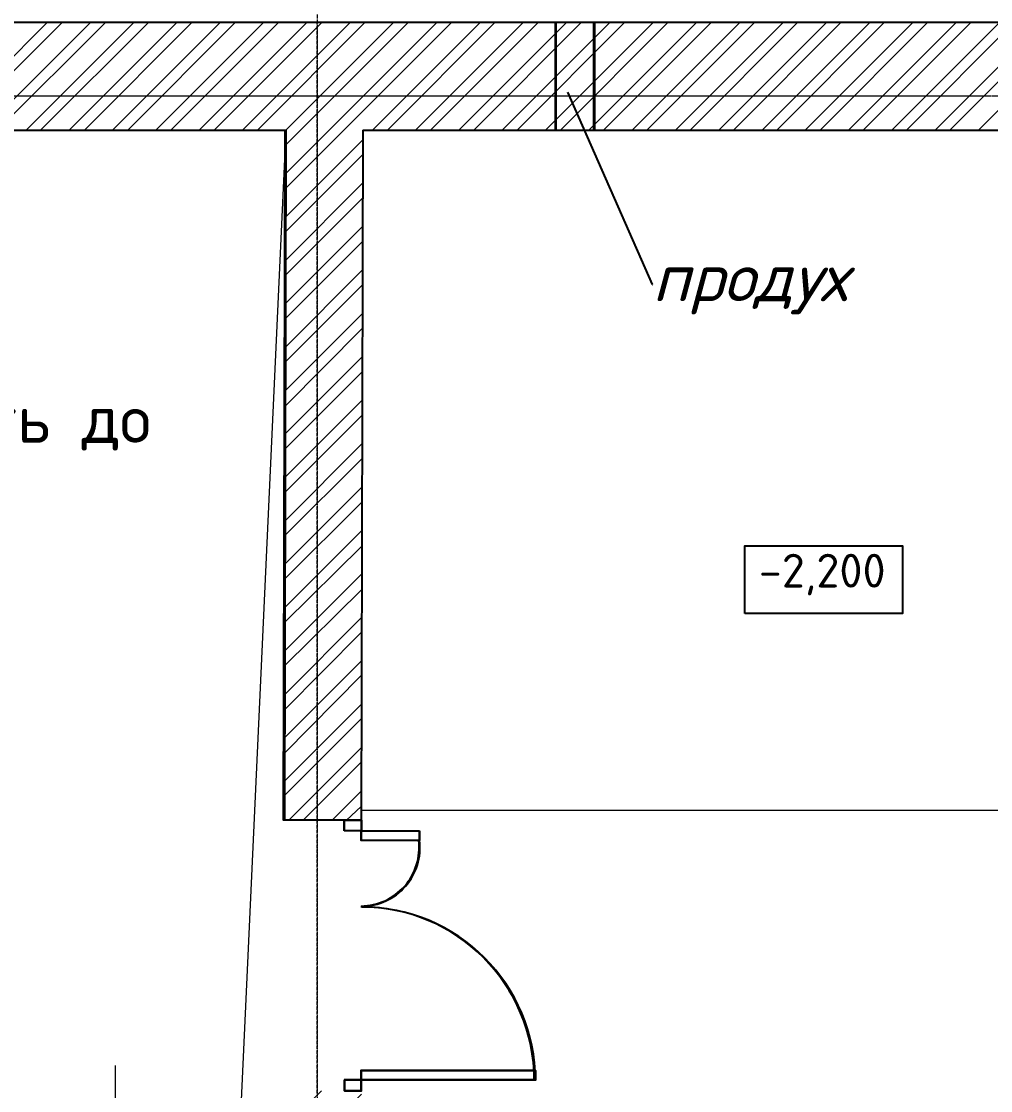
# Model space of a CAD drawing. Header units: millimetres. Extents: x -10178924 to 11692288, y -947381 to 58396.
# Drawn here: x 720224 to 725250, y -818196 to -812655 of the extents above; entities that cross this region are included whole.
import ezdxf

# ---------------------------------------------------------------- set-up
doc = ezdxf.new("R2010")
doc.units = ezdxf.units.MM
doc.linetypes.add('невидимая', pattern=[9.525, 6.35, -3.175])
doc.linetypes.add('осевая', pattern=[50.8, 31.75, -6.35, 6.35, -6.35])
for name, color, linetype in [('PDF _PDF _АР_Двери_ВНУТР', 7, 'Continuous'), ('PDF _АР_Двери_ВНУТР', 7, 'Continuous'), ('PDF _перегородки нов.', 7, 'Continuous'), ('PDF _Стены внутр.1', 7, 'Continuous'), ('PDF _Стены.1', 7, 'Continuous'), ('Стены внутр.1', 7, 'Continuous')]:
    doc.layers.add(name, color=color, linetype=linetype)
for name, color, linetype, true_color in [('PDF _Контур пол Подвал', 7, 'Continuous', 0xcd6928), ('PDF _Отметки', 7, 'Continuous', 0x7f9fff), ('PDF _Размеры осевые', 7, 'Continuous', 0x5d6970), ('PDF _штриховка', 7, 'Continuous', 0x95834a)]:
    doc.layers.add(name, color=color, linetype=linetype, true_color=true_color)
for name, color, linetype, lineweight in [('PDF _Текст', 7, 'Continuous', 5), ('PDF _Уклоны в точках', 7, 'Continuous', 9), ('Контур пол Подвал', 7, 'Continuous', 9), ('Маркировка ПД', 150, 'Continuous', 35), ('перегородки нов.', 112, 'Continuous', 30), ('Размеры осевые', 153, 'Continuous', 9), ('Стены.1', 7, 'Continuous', 25), ('Текст 0.09', 250, 'Continuous', 5), ('ШТРИХОВКА', 252, 'Continuous', 15)]:
    doc.layers.add(name, color=color, linetype=linetype, lineweight=lineweight)
doc.styles.add('PDF ISOCPEUR', font='isocpeur.ttf')
doc.styles.add('НТПИ_ТИ', font='isocpeui.ttf', dxfattribs={"height": 250})

# ---------------------------------------------------------------- blocks, each defined once
blk = doc.blocks.new('A$C5282721b')
at = {"layer": 'ШТРИХОВКА', "ltscale": 100, "true_color": 0x000000, "transparency": 33554687}
h = blk.add_hatch(dxfattribs=at)
h.set_pattern_fill('ANSI31', color=18, scale=50)
h.set_pattern_definition([(45, (-79853.19, 25128.16), (-112.2532, 112.2532), [])])
h.paths.add_polyline_path([(5440.998, -31868.119), (-7386.275, -31868.119), (-7386.275, -48296.478), (61378.75, -48296.478), (61378.75, -31842.839), (41035.118, -31842.839), (41035.118, -31656.036), (40796.248, -31656.036), (40796.248, -31842.839), (40629.962, -31842.839), (40629.962, -31942.839), (40605.14, -34348.621), (40629.93, -32405.355), (39128.581, -32429.908), (40629.962, -32402.839), (40629.675, -32155.326), (39132.149, -32179.816), (39135.64, -31968.17), (38886.085, -31968.17), (38879.867, -32433.975), (40623.548, -32405.459), (40553.111, -38427.181), (40243.01, -38425.516), (40241.748, -38827.97), (43340.219, -38835.027), (43340.219, -38442.147), (40953.116, -38429.329), (41029.994, -32402.839), (54378.974, -32402.839), (54378.974, -35923.465), (54778.974, -35923.465), (54778.974, -32402.839), (60818.75, -32402.839), (60818.75, -41309.464), (60472.291, -41309.464), (60472.291, -41709.464), (60818.75, -41709.464), (60818.75, -47736.478), (44025.201, -47736.478), (44013.125, -46167.929), (43613.137, -46171.008), (43625.189, -47736.478), (27189.462, -47736.478), (27189.462, -44565.139), (26789.462, -44565.139), (26789.462, -47736.478), (10401.743, -47736.478), (10394.408, -46134.647), (9994.404, -46134.678), (10001.739, -47736.478), (-6826.275, -47736.478), (-6826.275, -41729.869), (-6530.734, -41731.097), (-6529.072, -41331.1), (-6826.275, -41329.865), (-6826.275, -32428.119), (-762.705, -32428.119), (-770.891, -36004.088), (-370.903, -36005.35), (-362.703, -32428.119), (5640.998, -32428.119), (5640.998, -31868.119)])
h.paths.add_polyline_path([(3584.804, -41373.023), (3584.804, -41773.13), (9973.974, -41799.679), (9987.536, -44634.678), (10387.54, -44634.678), (10372.735, -41401.332)], flags=17)
h.paths.add_polyline_path([(2513.142, -41768.578), (2514.803, -41368.779), (-383.184, -41356.638), (-371.114, -37407.013), (-774.123, -37406.088), (-783.181, -41354.976), (-5508.242, -41335.314), (-5509.901, -41734.604)], flags=17)
at = {"layer": 'PDF _АР_Двери_ВНУТР', "transparency": 33554687}
for points in [[(-459.792, -36059.122), (-459.792, -36004.088), (-370.891, -36004.088), (-370.891, -36059.122)], [(-70.323, -36059.122), (-70.323, -36109.922), (-370.891, -36109.922), (-370.891, -36059.122)], [(-371.114, -37351.979), (-371.114, -37301.179), (530.592, -37301.179), (530.592, -37351.979)], [(-460.014, -37351.979), (-460.014, -37407.013), (-371.114, -37407.013), (-371.114, -37351.979)]]:
    blk.add_lwpolyline(points, close=True, dxfattribs=at)
for centre, radius, start, end in [((-370.802, -36147.463), 302.816, 270.341574, 7.121435), ((-368.998, -37354.097), 899.59, 0.000055, 89.999945)]:
    blk.add_arc(centre, radius, start, end, dxfattribs=at)
at = {"layer": 'PDF _Уклоны в точках', "transparency": 33554687}
blk.add_line((-1647.955, -37275.107), (-1647.955, -38075.212), dxfattribs=at)
at = {"layer": 'Контур пол Подвал', "color": 18, "linetype": 'невидимая', "true_color": 0x000000, "transparency": 33554687}
blk.add_line((5569.109, -35954.088), (-370.891, -35954.088), dxfattribs=at)
at = {"layer": 'Маркировка ПД', "color": 18, "lineweight": 0, "true_color": 0x000000, "transparency": 33554687}
blk.add_line((-762.705, -32428.119), (-1035.939, -38326.128), dxfattribs=at)
at = {"layer": 'перегородки нов.', "color": 18, "ltscale": 100, "true_color": 0x000000, "transparency": 33554687}
for p, q in [((637.297, -32428.119), (637.297, -31868.119)), ((837.297, -32428.119), (837.297, -31868.119)), ((637.297, -32428.119), (637.297, -31968.119)), ((837.297, -32428.119), (837.297, -31968.119))]:
    blk.add_line(p, q, dxfattribs=at)
at = {"layer": 'Размеры осевые', "color": 251, "linetype": 'осевая', "ltscale": 0.5, "transparency": 33554687}
for p, q in [((-600, -43050), (-600, -25800)), ((-9750, -32250), (62308.109, -32250)), ((-9718.727, -32250), (61848.609, -32250)), ((-9718.727, -32250), (61848.609, -32250))]:
    blk.add_line(p, q, dxfattribs=at)
at = {"layer": 'Стены внутр.1', "color": 18, "linetype": 'Continuous', "true_color": 0x000000, "transparency": 33554687}
blk.add_line((-370.891, -36004.088), (-770.891, -36004.088), dxfattribs=at)
at = {"layer": 'Стены внутр.1', "color": 18, "linetype": 'Continuous', "true_color": 0x000000, "transparency": 33554687, "flags": 128}
for points in [[(-762.705, -32428.119), (-770.891, -36004.088)], [(-370.891, -36004.088), (-362.703, -32428.119)]]:
    blk.add_lwpolyline(points, dxfattribs=at)
at = {"layer": 'Стены.1', "color": 18, "linetype": 'Continuous', "true_color": 0x000000, "transparency": 33554687, "flags": 128}
for points in [[(-7386.275, -31868.119), (-762.705, -31868.119)], [(-762.705, -31868.119), (5640.998, -31868.119)], [(-6826.275, -32428.119), (-762.705, -32428.119)], [(-362.703, -32428.119), (5640.998, -32428.119)]]:
    blk.add_lwpolyline(points, dxfattribs=at)
at = {"layer": 'Текст 0.09', "linetype": 'ByBlock', "lineweight": -2, "ltscale": 100, "transparency": 33554687}
blk.add_line((1136.766, -33227.568), (1137.126, -33227.568), dxfattribs=at)
blk.add_line((1136.766, -33227.568), (1137.126, -33227.568), dxfattribs=at)
blk.add_lwpolyline([(697.359, -32231.392), (1136.766, -33227.568)], dxfattribs=at)
blk.add_lwpolyline([(697.359, -32231.392), (1136.766, -33227.568)], dxfattribs=at)
at = {"layer": 'Текст 0.09', "ltscale": 100, "transparency": 33554687}
blk.add_solid([(697.331, -32231.404), (697.286, -32231.227), (697.386, -32231.38)], dxfattribs=at)
blk.add_solid([(697.331, -32231.404), (697.286, -32231.227), (697.386, -32231.38)], dxfattribs=at)
at = {"layer": 'Текст 0.09', "color": 7, "ltscale": 100, "transparency": 33554687, "insert": (1137.216, -33065.068), "char_height": 250, "attachment_point": 1, "style": 'НТПИ_ТИ'}
blk.add_mtext('продух', dxfattribs=at)
blk.add_mtext('продух', dxfattribs=at)

msp = doc.modelspace()

# ---------------------------------------------------------------- linework, layer by layer
at = {"layer": 'PDF _PDF _АР_Двери_ВНУТР', "lineweight": 25}
for points in [[(721897.1, -816850.2), (721897.1, -816795.2), (721986, -816795.2), (721986, -816850.2)], [(722286.6, -816850.2), (722286.6, -816901), (721986, -816901), (721986, -816850.2)], [(721897.1, -818141.4), (721897.1, -818196.4), (721986, -818196.4), (721986, -818141.4)], [(721986, -818141.4), (721986, -818090.6), (722887.7, -818090.6), (722887.7, -818141.4)]]:
    msp.add_lwpolyline(points, close=True, dxfattribs=at)
for centre, radius, start, end in [((721983.9, -816937), 302.7, 270.3407, 7.12), ((721983.9, -818143.5), 899.6, 0, 90)]:
    msp.add_arc(centre, radius, start, end, dxfattribs=at)
at = {"layer": 'PDF _Контур пол Подвал', "lineweight": 9}
msp.add_lwpolyline([(727925.4, -816744.4), (721986.3, -816744.4)], dxfattribs=at)
at = {"layer": 'PDF _Отметки', "lineweight": 25}
msp.add_lwpolyline([(723975.7, -815724.2), (723975.7, -815372.8), (724792.7, -815372.8), (724792.7, -815724.2)], close=True, dxfattribs=at)
at = {"layer": 'PDF _перегородки нов.', "lineweight": 30}
for points in [[(722993.6, -812659.2), (722993.6, -813218), (722993.6, -812760.8)], [(723192.5, -812659.2), (723192.5, -813218), (723192.5, -812760.8)]]:
    msp.add_lwpolyline(points, dxfattribs=at)
at = {"layer": 'PDF _Размеры осевые', "lineweight": 9}
for points in [[(721757.4, -812671.9), (721757.4, -812655)], [(721757.4, -812676.1), (721757.4, -812676.1)], [(721757.4, -812697.3), (721757.4, -812680.4)], [(721757.4, -812701.5), (721757.4, -812701.5)], [(721757.4, -812722.7), (721757.4, -812705.8)], [(721757.4, -812726.9), (721757.4, -812726.9)], [(721757.4, -812748.1), (721757.4, -812731.2)], [(721757.4, -812752.3), (721757.4, -812752.3)], [(721757.4, -812773.5), (721757.4, -812756.6)], [(721757.4, -812777.7), (721757.4, -812777.7)], [(721757.4, -812798.9), (721757.4, -812782)], [(721757.4, -812803.1), (721757.4, -812803.1)], [(721757.4, -812824.3), (721757.4, -812807.4)], [(721757.4, -812828.5), (721757.4, -812828.5)], [(721757.4, -812849.7), (721757.4, -812832.8)], [(721757.4, -812853.9), (721757.4, -812853.9)], [(721757.4, -812875.1), (721757.4, -812858.2)], [(721757.4, -812879.3), (721757.4, -812879.3)], [(721757.4, -812900.5), (721757.4, -812883.6)], [(721757.4, -812904.7), (721757.4, -812904.7)], [(721757.4, -812925.9), (721757.4, -812909)], [(721757.4, -812930.1), (721757.4, -812930.1)], [(721757.4, -812951.3), (721757.4, -812934.4)], [(721757.4, -812955.5), (721757.4, -812955.5)], [(721757.4, -812976.7), (721757.4, -812959.8)], [(721757.4, -812980.9), (721757.4, -812980.9)], [(721757.4, -813002.1), (721757.4, -812985.2)], [(720224.9, -813040.2), (720229.2, -813040.2), (720246.1, -813040.2)], [(720250.3, -813040.2), (720254.6, -813040.2), (720271.5, -813040.2)], [(720275.7, -813040.2), (720280, -813040.2), (720296.9, -813040.2)], [(720301.1, -813040.2), (720305.4, -813040.2), (720322.3, -813040.2)], [(720326.5, -813040.2), (720330.8, -813040.2), (720347.7, -813040.2)], [(720351.9, -813040.2), (720356.2, -813040.2), (720373.1, -813040.2)], [(720377.3, -813040.2), (720381.6, -813040.2), (720398.5, -813040.2)], [(720402.7, -813040.2), (720407, -813040.2), (720423.9, -813040.2)], [(720428.1, -813040.2), (720432.4, -813040.2), (720449.3, -813040.2)], [(720453.5, -813040.2), (720457.8, -813040.2), (720474.7, -813040.2)], [(720478.9, -813040.2), (720483.2, -813040.2), (720500.1, -813040.2)], [(720504.3, -813040.2), (720508.6, -813040.2), (720525.5, -813040.2)], [(720529.7, -813040.2), (720534, -813040.2), (720550.9, -813040.2)], [(720555.1, -813040.2), (720559.4, -813040.2), (720576.3, -813040.2)], [(720580.5, -813040.2), (720584.8, -813040.2), (720601.7, -813040.2)], [(720605.9, -813040.2), (720610.2, -813040.2), (720627.1, -813040.2)], [(720631.3, -813040.2), (720635.6, -813040.2), (720652.5, -813040.2)], [(720656.7, -813040.2), (720661, -813040.2), (720677.9, -813040.2)], [(720682.1, -813040.2), (720686.4, -813040.2), (720703.3, -813040.2)], [(720707.5, -813040.2), (720711.8, -813040.2), (720728.7, -813040.2)], [(720732.9, -813040.2), (720737.2, -813040.2), (720754.1, -813040.2)], [(720758.3, -813040.2), (720762.6, -813040.2), (720779.5, -813040.2)], [(720783.7, -813040.2), (720788, -813040.2), (720804.9, -813040.2)], [(720809.1, -813040.2), (720813.4, -813040.2), (720830.3, -813040.2)], [(720834.5, -813040.2), (720838.8, -813040.2), (720855.7, -813040.2)], [(720859.9, -813040.2), (720864.2, -813040.2), (720881.1, -813040.2)], [(720885.3, -813040.2), (720889.6, -813040.2), (720906.5, -813040.2)], [(720910.7, -813040.2), (720915, -813040.2), (720931.9, -813040.2)], [(720936.1, -813040.2), (720940.4, -813040.2), (720957.3, -813040.2)], [(720961.5, -813040.2), (720965.8, -813040.2), (720982.7, -813040.2)], [(720986.9, -813040.2), (720991.2, -813040.2), (721008.1, -813040.2)], [(721012.3, -813040.2), (721016.6, -813040.2), (721033.5, -813040.2)], [(721037.7, -813040.2), (721042, -813040.2), (721058.9, -813040.2)], [(721063.1, -813040.2), (721067.4, -813040.2), (721084.3, -813040.2)], [(721088.5, -813040.2), (721092.8, -813040.2), (721109.7, -813040.2)], [(721113.9, -813040.2), (721118.2, -813040.2), (721135.1, -813040.2)], [(721139.3, -813040.2), (721143.6, -813040.2), (721160.5, -813040.2)], [(721164.7, -813040.2), (721169, -813040.2), (721185.9, -813040.2)], [(721190.1, -813040.2), (721194.4, -813040.2), (721211.3, -813040.2)], [(721215.5, -813040.2), (721219.8, -813040.2), (721236.7, -813040.2)], [(721240.9, -813040.2), (721245.2, -813040.2), (721262.1, -813040.2)], [(721266.3, -813040.2), (721270.6, -813040.2), (721287.5, -813040.2)], [(721291.7, -813040.2), (721296, -813040.2), (721312.9, -813040.2)], [(721317.1, -813040.2), (721321.4, -813040.2), (721338.3, -813040.2)], [(721342.5, -813040.2), (721346.8, -813040.2), (721363.7, -813040.2)], [(721367.9, -813040.2), (721372.2, -813040.2), (721389.1, -813040.2)], [(721393.3, -813040.2), (721397.6, -813040.2), (721414.5, -813040.2)], [(721418.7, -813040.2), (721423, -813040.2), (721439.9, -813040.2)], [(721444.1, -813040.2), (721448.4, -813040.2), (721465.3, -813040.2)], [(721469.5, -813040.2), (721473.8, -813040.2), (721490.7, -813040.2)], [(721494.9, -813040.2), (721499.2, -813040.2), (721516.1, -813040.2)], [(721520.3, -813040.2), (721524.6, -813040.2), (721541.5, -813040.2)], [(721545.7, -813040.2), (721550, -813040.2), (721566.9, -813040.2)], [(721571.1, -813040.2), (721575.4, -813040.2), (721592.3, -813040.2)], [(721596.5, -813040.2), (721600.8, -813040.2), (721617.7, -813040.2)], [(721621.9, -813040.2), (721626.2, -813040.2), (721643.1, -813040.2)], [(721647.3, -813040.2), (721651.6, -813040.2), (721668.5, -813040.2)], [(721672.7, -813040.2), (721677, -813040.2), (721693.9, -813040.2)], [(721698.1, -813040.2), (721702.4, -813040.2), (721719.3, -813040.2)], [(721723.5, -813040.2), (721727.8, -813040.2), (721744.7, -813040.2)], [(721748.9, -813040.2), (721753.2, -813040.2), (721770.1, -813040.2)], [(721757.4, -813006.3), (721757.4, -813006.3)], [(721757.4, -813027.5), (721757.4, -813010.6)], [(721757.4, -813031.7), (721757.4, -813031.7)], [(721757.4, -813052.9), (721757.4, -813036)], [(721774.3, -813040.2), (721778.6, -813040.2), (721795.5, -813040.2)], [(721799.7, -813040.2), (721804, -813040.2), (721820.9, -813040.2)], [(721825.1, -813040.2), (721829.4, -813040.2), (721846.3, -813040.2)], [(721850.5, -813040.2), (721854.8, -813040.2), (721871.7, -813040.2)], [(721875.9, -813040.2), (721880.2, -813040.2), (721897.1, -813040.2)], [(721901.3, -813040.2), (721905.6, -813040.2), (721922.5, -813040.2)], [(721926.7, -813040.2), (721931, -813040.2), (721947.9, -813040.2)], [(721952.1, -813040.2), (721956.4, -813040.2), (721973.3, -813040.2)], [(721977.5, -813040.2), (721981.8, -813040.2), (721998.7, -813040.2)], [(722002.9, -813040.2), (722007.2, -813040.2), (722024.1, -813040.2)], [(722028.3, -813040.2), (722032.6, -813040.2), (722049.5, -813040.2)], [(722053.7, -813040.2), (722058, -813040.2), (722074.9, -813040.2)], [(722079.1, -813040.2), (722083.4, -813040.2), (722100.3, -813040.2)], [(722104.6, -813040.2), (722108.8, -813040.2), (722125.7, -813040.2)], [(722129.9, -813040.2), (722134.2, -813040.2), (722151.1, -813040.2)], [(722155.3, -813040.2), (722159.6, -813040.2), (722176.5, -813040.2)], [(722180.7, -813040.2), (722185, -813040.2), (722201.9, -813040.2)], [(722206.1, -813040.2), (722210.4, -813040.2), (722227.3, -813040.2)], [(722231.5, -813040.2), (722235.8, -813040.2), (722252.7, -813040.2)], [(722256.9, -813040.2), (722261.2, -813040.2), (722278.1, -813040.2)], [(722282.3, -813040.2), (722286.6, -813040.2), (722303.5, -813040.2)], [(722307.7, -813040.2), (722312, -813040.2), (722328.9, -813040.2)], [(722333.2, -813040.2), (722337.4, -813040.2), (722354.3, -813040.2)], [(722358.6, -813040.2), (722362.8, -813040.2), (722379.7, -813040.2)], [(722383.9, -813040.2), (722388.2, -813040.2), (722405.1, -813040.2)], [(722409.3, -813040.2), (722413.6, -813040.2), (722430.5, -813040.2)], [(722434.7, -813040.2), (722439, -813040.2), (722455.9, -813040.2)], [(722460.1, -813040.2), (722464.4, -813040.2), (722481.3, -813040.2)], [(722485.5, -813040.2), (722489.8, -813040.2), (722506.7, -813040.2)], [(722510.9, -813040.2), (722515.2, -813040.2), (722532.1, -813040.2)], [(722536.4, -813040.2), (722540.6, -813040.2), (722557.5, -813040.2)], [(722561.8, -813040.2), (722566, -813040.2), (722582.9, -813040.2)], [(722587.2, -813040.2), (722591.4, -813040.2), (722608.3, -813040.2)], [(722612.6, -813040.2), (722616.8, -813040.2), (722633.7, -813040.2)], [(722638, -813040.2), (722642.2, -813040.2), (722659.1, -813040.2)], [(722663.3, -813040.2), (722667.6, -813040.2), (722684.5, -813040.2)], [(722688.7, -813040.2), (722693, -813040.2), (722709.9, -813040.2)], [(722714.1, -813040.2), (722718.4, -813040.2), (722735.3, -813040.2)], [(722739.6, -813040.2), (722743.8, -813040.2), (722760.7, -813040.2)], [(722765, -813040.2), (722769.2, -813040.2), (722786.1, -813040.2)], [(722790.4, -813040.2), (722794.6, -813040.2), (722811.5, -813040.2)], [(722815.8, -813040.2), (722820, -813040.2), (722836.9, -813040.2)], [(722841.2, -813040.2), (722845.4, -813040.2), (722862.3, -813040.2)], [(722866.6, -813040.2), (722870.8, -813040.2), (722887.7, -813040.2)], [(722892, -813040.2), (722896.2, -813040.2), (722913.1, -813040.2)], [(722917.3, -813040.2), (722921.6, -813040.2), (722938.5, -813040.2)], [(722942.7, -813040.2), (722947, -813040.2), (722963.9, -813040.2)], [(722968.2, -813040.2), (722972.4, -813040.2), (722989.3, -813040.2)], [(722993.6, -813040.2), (722997.8, -813040.2), (723014.7, -813040.2)], [(723019, -813040.2), (723023.2, -813040.2), (723040.1, -813040.2)], [(723044.4, -813040.2), (723048.6, -813040.2), (723065.5, -813040.2)], [(723069.8, -813040.2), (723074, -813040.2), (723090.9, -813040.2)], [(723095.2, -813040.2), (723099.4, -813040.2), (723116.3, -813040.2)], [(723120.6, -813040.2), (723124.8, -813040.2), (723141.7, -813040.2)], [(723146, -813040.2), (723150.2, -813040.2), (723167.1, -813040.2)], [(723171.4, -813040.2), (723175.6, -813040.2), (723192.5, -813040.2)], [(723196.8, -813040.2), (723201, -813040.2), (723217.9, -813040.2)], [(723222.2, -813040.2), (723226.4, -813040.2), (723243.3, -813040.2)], [(723247.6, -813040.2), (723251.8, -813040.2), (723268.7, -813040.2)], [(723273, -813040.2), (723277.2, -813040.2), (723294.1, -813040.2)], [(723298.4, -813040.2), (723302.6, -813040.2), (723319.5, -813040.2)], [(723323.8, -813040.2), (723328, -813040.2), (723344.9, -813040.2)], [(723349.2, -813040.2), (723353.4, -813040.2), (723370.3, -813040.2)], [(723374.6, -813040.2), (723378.8, -813040.2), (723395.7, -813040.2)], [(723400, -813040.2), (723404.2, -813040.2), (723421.1, -813040.2)], [(723425.4, -813040.2), (723429.6, -813040.2), (723446.5, -813040.2)], [(723450.8, -813040.2), (723455, -813040.2), (723471.9, -813040.2)], [(723476.2, -813040.2), (723480.4, -813040.2), (723497.3, -813040.2)], [(723501.6, -813040.2), (723505.8, -813040.2), (723522.7, -813040.2)], [(723527, -813040.2), (723531.2, -813040.2), (723548.1, -813040.2)], [(723552.4, -813040.2), (723556.6, -813040.2), (723573.5, -813040.2)], [(723577.8, -813040.2), (723582, -813040.2), (723598.9, -813040.2)], [(723603.2, -813040.2), (723607.4, -813040.2), (723624.3, -813040.2)], [(723628.6, -813040.2), (723632.8, -813040.2), (723649.7, -813040.2)], [(723654, -813040.2), (723658.2, -813040.2), (723675.1, -813040.2)], [(723679.4, -813040.2), (723683.6, -813040.2), (723700.5, -813040.2)], [(723704.8, -813040.2), (723709, -813040.2), (723725.9, -813040.2)], [(723730.2, -813040.2), (723734.4, -813040.2), (723751.3, -813040.2)], [(723755.6, -813040.2), (723759.8, -813040.2), (723776.7, -813040.2)], [(723781, -813040.2), (723785.2, -813040.2), (723802.1, -813040.2)], [(723806.4, -813040.2), (723810.6, -813040.2), (723827.5, -813040.2)], [(723831.8, -813040.2), (723836, -813040.2), (723852.9, -813040.2)], [(723857.2, -813040.2), (723861.4, -813040.2), (723878.3, -813040.2)], [(723882.6, -813040.2), (723886.8, -813040.2), (723903.7, -813040.2)], [(723908, -813040.2), (723912.2, -813040.2), (723929.1, -813040.2)], [(723933.4, -813040.2), (723937.6, -813040.2), (723954.5, -813040.2)], [(723958.8, -813040.2), (723963, -813040.2), (723979.9, -813040.2)], [(723984.2, -813040.2), (723988.4, -813040.2), (724005.3, -813040.2)], [(724009.6, -813040.2), (724013.8, -813040.2), (724030.7, -813040.2)], [(724035, -813040.2), (724039.2, -813040.2), (724056.1, -813040.2)], [(724060.4, -813040.2), (724064.6, -813040.2), (724081.5, -813040.2)], [(724085.8, -813040.2), (724090, -813040.2), (724106.9, -813040.2)], [(724111.2, -813040.2), (724115.4, -813040.2), (724132.3, -813040.2)], [(724136.6, -813040.2), (724140.8, -813040.2), (724157.7, -813040.2)], [(724162, -813040.2), (724166.2, -813040.2), (724183.1, -813040.2)], [(724187.4, -813040.2), (724191.6, -813040.2), (724208.5, -813040.2)], [(724212.8, -813040.2), (724217, -813040.2), (724233.9, -813040.2)], [(724238.2, -813040.2), (724242.4, -813040.2), (724259.3, -813040.2)], [(724263.6, -813040.2), (724267.8, -813040.2), (724284.7, -813040.2)], [(724289, -813040.2), (724293.2, -813040.2), (724310.1, -813040.2)], [(724314.4, -813040.2), (724318.6, -813040.2), (724335.5, -813040.2)], [(724339.8, -813040.2), (724344, -813040.2), (724360.9, -813040.2)], [(724365.2, -813040.2), (724369.4, -813040.2), (724386.3, -813040.2)], [(724390.6, -813040.2), (724394.8, -813040.2), (724411.7, -813040.2)], [(724416, -813040.2), (724420.2, -813040.2), (724437.1, -813040.2)], [(724441.4, -813040.2), (724445.6, -813040.2), (724462.5, -813040.2)], [(724466.8, -813040.2), (724471, -813040.2), (724487.9, -813040.2)], [(724492.2, -813040.2), (724496.4, -813040.2), (724513.3, -813040.2)], [(724517.6, -813040.2), (724521.8, -813040.2), (724538.7, -813040.2)], [(724543, -813040.2), (724547.2, -813040.2), (724564.1, -813040.2)], [(724568.4, -813040.2), (724572.6, -813040.2), (724589.5, -813040.2)], [(724593.8, -813040.2), (724598, -813040.2), (724614.9, -813040.2)], [(724619.2, -813040.2), (724623.4, -813040.2), (724640.3, -813040.2)], [(724644.6, -813040.2), (724648.8, -813040.2), (724665.7, -813040.2)], [(724670, -813040.2), (724674.2, -813040.2), (724691.1, -813040.2)], [(724695.4, -813040.2), (724699.6, -813040.2), (724716.5, -813040.2)], [(724720.8, -813040.2), (724725, -813040.2), (724741.9, -813040.2)], [(724746.2, -813040.2), (724750.4, -813040.2), (724767.3, -813040.2)], [(724771.6, -813040.2), (724775.8, -813040.2), (724792.7, -813040.2)], [(724797, -813040.2), (724801.2, -813040.2), (724818.1, -813040.2)], [(724822.4, -813040.2), (724826.6, -813040.2), (724843.5, -813040.2)], [(724847.8, -813040.2), (724852, -813040.2), (724868.9, -813040.2)], [(724873.2, -813040.2), (724877.4, -813040.2), (724894.3, -813040.2)], [(724898.6, -813040.2), (724902.8, -813040.2), (724919.7, -813040.2)], [(724924, -813040.2), (724928.2, -813040.2), (724945.1, -813040.2)], [(724949.4, -813040.2), (724953.6, -813040.2), (724970.5, -813040.2)], [(724974.8, -813040.2), (724979, -813040.2), (724995.9, -813040.2)], [(725000.2, -813040.2), (725004.4, -813040.2), (725021.3, -813040.2)], [(725025.6, -813040.2), (725029.8, -813040.2), (725046.7, -813040.2)], [(725051, -813040.2), (725055.2, -813040.2), (725072.1, -813040.2)], [(725076.4, -813040.2), (725080.6, -813040.2), (725097.5, -813040.2)], [(725101.8, -813040.2), (725106, -813040.2), (725122.9, -813040.2)], [(725127.2, -813040.2), (725131.4, -813040.2), (725148.3, -813040.2)], [(725152.6, -813040.2), (725156.8, -813040.2), (725173.7, -813040.2)], [(725178, -813040.2), (725182.2, -813040.2), (725199.1, -813040.2)], [(725203.4, -813040.2), (725207.6, -813040.2), (725224.5, -813040.2)], [(725228.8, -813040.2), (725233, -813040.2), (725249.9, -813040.2)], [(721757.4, -813057.1), (721757.4, -813057.1)], [(721757.4, -813078.3), (721757.4, -813061.4)], [(721757.4, -813082.5), (721757.4, -813082.5)], [(721757.4, -813103.7), (721757.4, -813086.8)], [(721757.4, -813107.9), (721757.4, -813107.9)], [(721757.4, -813129.1), (721757.4, -813112.2)], [(721757.4, -813133.3), (721757.4, -813133.3)], [(721757.4, -813154.5), (721757.4, -813137.6)], [(721757.4, -813158.7), (721757.4, -813158.7)], [(721757.4, -813179.9), (721757.4, -813163)], [(721757.4, -813184.1), (721757.4, -813184.1)], [(721757.4, -813205.3), (721757.4, -813188.4)], [(721757.4, -813209.5), (721757.4, -813209.5)], [(721757.4, -813230.7), (721757.4, -813213.8)], [(721757.4, -813234.9), (721757.4, -813234.9)], [(721757.4, -813256.1), (721757.4, -813239.2)], [(721757.4, -813260.3), (721757.4, -813260.3)], [(721757.4, -813281.5), (721757.4, -813264.6)], [(721757.4, -813285.7), (721757.4, -813285.7)], [(721757.4, -813306.9), (721757.4, -813290)], [(721757.4, -813311.1), (721757.4, -813311.1)], [(721757.4, -813332.3), (721757.4, -813315.4)], [(721757.4, -813336.5), (721757.4, -813336.5)], [(721757.4, -813357.7), (721757.4, -813340.8)], [(721757.4, -813361.9), (721757.4, -813361.9)], [(721757.4, -813383.1), (721757.4, -813366.2)], [(721757.4, -813387.3), (721757.4, -813387.3)], [(721757.4, -813408.5), (721757.4, -813391.6)], [(721757.4, -813412.7), (721757.4, -813412.7)], [(721757.4, -813433.9), (721757.4, -813417)], [(721757.4, -813438.1), (721757.4, -813438.1)], [(721757.4, -813459.3), (721757.4, -813442.4)], [(721757.4, -813463.5), (721757.4, -813463.5)], [(721757.4, -813484.7), (721757.4, -813467.8)], [(721757.4, -813488.9), (721757.4, -813488.9)], [(721757.4, -813510.1), (721757.4, -813493.2)], [(721757.4, -813514.3), (721757.4, -813514.3)], [(721757.4, -813535.5), (721757.4, -813518.6)], [(721757.4, -813539.7), (721757.4, -813539.7)], [(721757.4, -813560.9), (721757.4, -813544)], [(721757.4, -813565.1), (721757.4, -813565.1)], [(721757.4, -813586.3), (721757.4, -813569.4)], [(721757.4, -813590.5), (721757.4, -813590.5)], [(721757.4, -813611.7), (721757.4, -813594.8)], [(721757.4, -813615.9), (721757.4, -813615.9)], [(721757.4, -813637.1), (721757.4, -813620.2)], [(721757.4, -813641.3), (721757.4, -813641.3)], [(721757.4, -813662.5), (721757.4, -813645.6)], [(721757.4, -813666.7), (721757.4, -813666.7)], [(721757.4, -813687.9), (721757.4, -813671)], [(721757.4, -813692.1), (721757.4, -813692.1)], [(721757.4, -813713.3), (721757.4, -813696.4)], [(721757.4, -813717.5), (721757.4, -813717.5)], [(721757.4, -813738.7), (721757.4, -813721.8)], [(721757.4, -813742.9), (721757.4, -813742.9)], [(721757.4, -813764.1), (721757.4, -813747.2)], [(721757.4, -813768.3), (721757.4, -813768.3)], [(721757.4, -813789.5), (721757.4, -813772.6)], [(721757.4, -813793.7), (721757.4, -813793.7)], [(721757.4, -813814.9), (721757.4, -813798)], [(721757.4, -813819.1), (721757.4, -813819.1)], [(721757.4, -813840.3), (721757.4, -813823.4)], [(721757.4, -813844.5), (721757.4, -813844.5)], [(721757.4, -813865.7), (721757.4, -813848.8)], [(721757.4, -813869.9), (721757.4, -813869.9)], [(721757.4, -813891.1), (721757.4, -813874.2)], [(721757.4, -813895.3), (721757.4, -813895.3)], [(721757.4, -813916.5), (721757.4, -813899.6)], [(721757.4, -813920.7), (721757.4, -813920.7)], [(721757.4, -813941.9), (721757.4, -813925)], [(721757.4, -813946.1), (721757.4, -813946.1)], [(721757.4, -813967.3), (721757.4, -813950.4)], [(721757.4, -813971.5), (721757.4, -813971.5)], [(721757.4, -813992.7), (721757.4, -813975.8)], [(721757.4, -813996.9), (721757.4, -813996.9)], [(721757.4, -814018.1), (721757.4, -814001.2)], [(721757.4, -814022.3), (721757.4, -814022.3)], [(721757.4, -814043.5), (721757.4, -814026.6)], [(721757.4, -814047.7), (721757.4, -814047.7)], [(721757.4, -814068.9), (721757.4, -814052)], [(721757.4, -814073.1), (721757.4, -814073.1)], [(721757.4, -814094.3), (721757.4, -814077.4)], [(721757.4, -814098.5), (721757.4, -814098.5)], [(721757.4, -814119.7), (721757.4, -814102.8)], [(721757.4, -814123.9), (721757.4, -814123.9)], [(721757.4, -814145.1), (721757.4, -814128.2)], [(721757.4, -814149.3), (721757.4, -814149.3)], [(721757.4, -814170.5), (721757.4, -814153.6)], [(721757.4, -814174.7), (721757.4, -814174.7)], [(721757.4, -814195.9), (721757.4, -814179)], [(721757.4, -814200.2), (721757.4, -814200.2)], [(721757.4, -814221.3), (721757.4, -814204.4)], [(721757.4, -814225.5), (721757.4, -814225.5)], [(721757.4, -814246.7), (721757.4, -814229.8)], [(721757.4, -814250.9), (721757.4, -814250.9)], [(721757.4, -814272.1), (721757.4, -814255.2)], [(721757.4, -814276.3), (721757.4, -814276.3)], [(721757.4, -814297.5), (721757.4, -814280.6)], [(721757.4, -814301.8), (721757.4, -814301.8)], [(721757.4, -814322.9), (721757.4, -814306)], [(721757.4, -814327.2), (721757.4, -814327.2)], [(721757.4, -814348.3), (721757.4, -814331.4)], [(721757.4, -814352.5), (721757.4, -814352.5)], [(721757.4, -814373.7), (721757.4, -814356.8)], [(721757.4, -814378), (721757.4, -814378)], [(721757.4, -814399.1), (721757.4, -814382.2)], [(721757.4, -814403.4), (721757.4, -814403.4)], [(721757.4, -814424.5), (721757.4, -814407.6)], [(721757.4, -814428.8), (721757.4, -814428.8)], [(721757.4, -814449.9), (721757.4, -814433)], [(721757.4, -814454.2), (721757.4, -814454.2)], [(721757.4, -814475.3), (721757.4, -814458.4)], [(721757.4, -814479.6), (721757.4, -814479.6)], [(721757.4, -814500.7), (721757.4, -814483.8)], [(721757.4, -814505), (721757.4, -814505)], [(721757.4, -814526.1), (721757.4, -814509.2)], [(721757.4, -814530.4), (721757.4, -814530.4)], [(721757.4, -814551.5), (721757.4, -814534.6)], [(721757.4, -814555.8), (721757.4, -814555.8)], [(721757.4, -814576.9), (721757.4, -814560)], [(721757.4, -814581.2), (721757.4, -814581.2)], [(721757.4, -814602.3), (721757.4, -814585.4)], [(721757.4, -814606.6), (721757.4, -814606.6)], [(721757.4, -814627.7), (721757.4, -814610.8)], [(721757.4, -814632), (721757.4, -814632)], [(721757.4, -814653.1), (721757.4, -814636.2)], [(721757.4, -814657.4), (721757.4, -814657.4)], [(721757.4, -814678.5), (721757.4, -814661.6)], [(721757.4, -814682.8), (721757.4, -814682.8)], [(721757.4, -814703.9), (721757.4, -814687)], [(721757.4, -814708.2), (721757.4, -814708.2)], [(721757.4, -814729.3), (721757.4, -814712.4)], [(721757.4, -814733.6), (721757.4, -814733.6)], [(721757.4, -814754.7), (721757.4, -814737.8)], [(721757.4, -814759), (721757.4, -814759)], [(721757.4, -814780.1), (721757.4, -814763.2)], [(721757.4, -814784.4), (721757.4, -814784.4)], [(721757.4, -814805.5), (721757.4, -814788.6)], [(721757.4, -814809.8), (721757.4, -814809.8)], [(721757.4, -814830.9), (721757.4, -814814)], [(721757.4, -814835.2), (721757.4, -814835.2)], [(721757.4, -814856.3), (721757.4, -814839.4)], [(721757.4, -814860.6), (721757.4, -814860.6)], [(721757.4, -814881.7), (721757.4, -814864.8)], [(721757.4, -814886), (721757.4, -814886)], [(721757.4, -814907.1), (721757.4, -814890.2)], [(721757.4, -814911.4), (721757.4, -814911.4)], [(721757.4, -814932.5), (721757.4, -814915.6)], [(721757.4, -814936.8), (721757.4, -814936.8)], [(721757.4, -814957.9), (721757.4, -814941)], [(721757.4, -814962.2), (721757.4, -814962.2)], [(721757.4, -814983.3), (721757.4, -814966.4)], [(721757.4, -814987.6), (721757.4, -814987.6)], [(721757.4, -815008.7), (721757.4, -814991.8)], [(721757.4, -815013), (721757.4, -815013)], [(721757.4, -815034.1), (721757.4, -815017.2)], [(721757.4, -815038.4), (721757.4, -815038.4)], [(721757.4, -815059.5), (721757.4, -815042.6)], [(721757.4, -815063.8), (721757.4, -815063.8)], [(721757.4, -815084.9), (721757.4, -815068)], [(721757.4, -815089.2), (721757.4, -815089.2)], [(721757.4, -815110.3), (721757.4, -815093.4)], [(721757.4, -815114.6), (721757.4, -815114.6)], [(721757.4, -815135.7), (721757.4, -815118.8)], [(721757.4, -815140), (721757.4, -815140)], [(721757.4, -815161.1), (721757.4, -815144.2)], [(721757.4, -815165.4), (721757.4, -815165.4)], [(721757.4, -815186.5), (721757.4, -815169.6)], [(721757.4, -815190.8), (721757.4, -815190.8)], [(721757.4, -815211.9), (721757.4, -815195)], [(721757.4, -815216.2), (721757.4, -815216.2)], [(721757.4, -815237.3), (721757.4, -815220.4)], [(721757.4, -815241.6), (721757.4, -815241.6)], [(721757.4, -815262.7), (721757.4, -815245.8)], [(721757.4, -815267), (721757.4, -815267)], [(721757.4, -815288.1), (721757.4, -815271.2)], [(721757.4, -815292.4), (721757.4, -815292.4)], [(721757.4, -815313.5), (721757.4, -815296.6)], [(721757.4, -815317.8), (721757.4, -815317.8)], [(721757.4, -815338.9), (721757.4, -815322)], [(721757.4, -815343.2), (721757.4, -815343.2)], [(721757.4, -815364.3), (721757.4, -815347.4)], [(721757.4, -815368.6), (721757.4, -815368.6)], [(721757.4, -815389.7), (721757.4, -815372.8)], [(721757.4, -815394), (721757.4, -815394)], [(721757.4, -815415.1), (721757.4, -815398.2)], [(721757.4, -815419.4), (721757.4, -815419.4)], [(721757.4, -815440.5), (721757.4, -815423.6)], [(721757.4, -815444.8), (721757.4, -815444.8)], [(721757.4, -815465.9), (721757.4, -815449)], [(721757.4, -815470.2), (721757.4, -815470.2)], [(721757.4, -815491.3), (721757.4, -815474.4)], [(721757.4, -815495.6), (721757.4, -815495.6)], [(721757.4, -815516.7), (721757.4, -815499.8)], [(721757.4, -815521), (721757.4, -815521)], [(721757.4, -815542.1), (721757.4, -815525.2)], [(721757.4, -815546.4), (721757.4, -815546.4)], [(721757.4, -815567.5), (721757.4, -815550.6)], [(721757.4, -815571.8), (721757.4, -815571.8)], [(721757.4, -815592.9), (721757.4, -815576)], [(721757.4, -815597.2), (721757.4, -815597.2)], [(721757.4, -815618.3), (721757.4, -815601.4)], [(721757.4, -815622.6), (721757.4, -815622.6)], [(721757.4, -815643.7), (721757.4, -815626.8)], [(721757.4, -815648), (721757.4, -815648)], [(721757.4, -815669.1), (721757.4, -815652.2)], [(721757.4, -815673.4), (721757.4, -815673.4)], [(721757.4, -815694.5), (721757.4, -815677.6)], [(721757.4, -815698.8), (721757.4, -815698.8)], [(721757.4, -815719.9), (721757.4, -815703)], [(721757.4, -815724.2), (721757.4, -815724.2)], [(721757.4, -815745.3), (721757.4, -815728.4)], [(721757.4, -815749.6), (721757.4, -815749.6)], [(721757.4, -815770.7), (721757.4, -815753.8)], [(721757.4, -815775), (721757.4, -815775)], [(721757.4, -815796.1), (721757.4, -815779.2)], [(721757.4, -815800.4), (721757.4, -815800.4)], [(721757.4, -815821.5), (721757.4, -815804.6)], [(721757.4, -815825.8), (721757.4, -815825.8)], [(721757.4, -815846.9), (721757.4, -815830)], [(721757.4, -815851.2), (721757.4, -815851.2)], [(721757.4, -815872.3), (721757.4, -815855.4)], [(721757.4, -815876.6), (721757.4, -815876.6)], [(721757.4, -815897.7), (721757.4, -815880.8)], [(721757.4, -815902), (721757.4, -815902)], [(721757.4, -815923.1), (721757.4, -815906.2)], [(721757.4, -815927.4), (721757.4, -815927.4)], [(721757.4, -815948.5), (721757.4, -815931.6)], [(721757.4, -815952.8), (721757.4, -815952.8)], [(721757.4, -815973.9), (721757.4, -815957)], [(721757.4, -815978.2), (721757.4, -815978.2)], [(721757.4, -815999.3), (721757.4, -815982.4)], [(721757.4, -816003.6), (721757.4, -816003.6)], [(721757.4, -816024.7), (721757.4, -816007.8)], [(721757.4, -816029), (721757.4, -816029)], [(721757.4, -816050.1), (721757.4, -816033.2)], [(721757.4, -816054.4), (721757.4, -816054.4)], [(721757.4, -816075.5), (721757.4, -816058.6)], [(721757.4, -816079.8), (721757.4, -816079.8)], [(721757.4, -816100.9), (721757.4, -816084)], [(721757.4, -816105.2), (721757.4, -816105.2)], [(721757.4, -816126.3), (721757.4, -816109.4)], [(721757.4, -816130.6), (721757.4, -816130.6)], [(721757.4, -816151.7), (721757.4, -816134.8)], [(721757.4, -816156), (721757.4, -816156)], [(721757.4, -816177.1), (721757.4, -816160.2)], [(721757.4, -816181.4), (721757.4, -816181.4)], [(721757.4, -816202.5), (721757.4, -816185.6)], [(721757.4, -816206.8), (721757.4, -816206.8)], [(721757.4, -816227.9), (721757.4, -816211)], [(721757.4, -816232.2), (721757.4, -816232.2)], [(721757.4, -816253.3), (721757.4, -816236.4)], [(721757.4, -816257.6), (721757.4, -816257.6)], [(721757.4, -816278.7), (721757.4, -816261.8)], [(721757.4, -816283), (721757.4, -816283)], [(721757.4, -816304.1), (721757.4, -816287.2)], [(721757.4, -816308.4), (721757.4, -816308.4)], [(721757.4, -816329.5), (721757.4, -816312.6)], [(721757.4, -816333.8), (721757.4, -816333.8)], [(721757.4, -816354.9), (721757.4, -816338)], [(721757.4, -816359.2), (721757.4, -816359.2)], [(721757.4, -816380.3), (721757.4, -816363.4)], [(721757.4, -816384.6), (721757.4, -816384.6)], [(721757.4, -816405.7), (721757.4, -816388.8)], [(721757.4, -816410), (721757.4, -816410)], [(721757.4, -816431.1), (721757.4, -816414.2)], [(721757.4, -816435.4), (721757.4, -816435.4)], [(721757.4, -816456.5), (721757.4, -816439.6)], [(721757.4, -816460.8), (721757.4, -816460.8)], [(721757.4, -816481.9), (721757.4, -816465)], [(721757.4, -816486.2), (721757.4, -816486.2)], [(721757.4, -816507.3), (721757.4, -816490.4)], [(721757.4, -816511.6), (721757.4, -816511.6)], [(721757.4, -816532.7), (721757.4, -816515.8)], [(721757.4, -816537), (721757.4, -816537)], [(721757.4, -816558.1), (721757.4, -816541.2)], [(721757.4, -816562.4), (721757.4, -816562.4)], [(721757.4, -816583.5), (721757.4, -816566.6)], [(721757.4, -816587.8), (721757.4, -816587.8)], [(721757.4, -816608.9), (721757.4, -816592)], [(721757.4, -816613.2), (721757.4, -816613.2)], [(721757.4, -816634.3), (721757.4, -816617.4)], [(721757.4, -816638.6), (721757.4, -816638.6)], [(721757.4, -816659.7), (721757.4, -816642.8)], [(721757.4, -816664), (721757.4, -816664)], [(721757.4, -816685.1), (721757.4, -816668.2)], [(721757.4, -816689.4), (721757.4, -816689.4)], [(721757.4, -816710.5), (721757.4, -816693.6)], [(721757.4, -816714.8), (721757.4, -816714.8)], [(721757.4, -816735.9), (721757.4, -816719)], [(721757.4, -816740.2), (721757.4, -816740.2)], [(721757.4, -816761.3), (721757.4, -816744.4)], [(721757.4, -816765.6), (721757.4, -816765.6)], [(721757.4, -816786.7), (721757.4, -816769.8)], [(721757.4, -816791), (721757.4, -816791)], [(721757.4, -816812.1), (721757.4, -816795.2)], [(721757.4, -816816.4), (721757.4, -816816.4)], [(721757.4, -816837.5), (721757.4, -816820.6)], [(721757.4, -816841.8), (721757.4, -816841.8)], [(721757.4, -816862.9), (721757.4, -816846)], [(721757.4, -816867.2), (721757.4, -816867.2)], [(721757.4, -816888.3), (721757.4, -816871.4)], [(721757.4, -816892.6), (721757.4, -816892.6)], [(721757.4, -816913.7), (721757.4, -816896.8)], [(721757.4, -816918), (721757.4, -816918)], [(721757.4, -816939.1), (721757.4, -816922.2)], [(721757.4, -816943.4), (721757.4, -816943.4)], [(721757.4, -816964.5), (721757.4, -816947.6)], [(721757.4, -816968.8), (721757.4, -816968.8)], [(721757.4, -816989.9), (721757.4, -816973)], [(721757.4, -816994.2), (721757.4, -816994.2)], [(721757.4, -817015.3), (721757.4, -816998.4)], [(721757.4, -817019.6), (721757.4, -817019.6)], [(721757.4, -817040.7), (721757.4, -817023.8)], [(721757.4, -817045), (721757.4, -817045)], [(721757.4, -817066.1), (721757.4, -817049.2)], [(721757.4, -817070.4), (721757.4, -817070.4)], [(721757.4, -817091.5), (721757.4, -817074.6)], [(721757.4, -817095.8), (721757.4, -817095.8)], [(721757.4, -817116.9), (721757.4, -817100)], [(721757.4, -817121.2), (721757.4, -817121.2)], [(721757.4, -817142.3), (721757.4, -817125.4)], [(721757.4, -817146.6), (721757.4, -817146.6)], [(721757.4, -817167.7), (721757.4, -817150.8)], [(721757.4, -817172), (721757.4, -817172)], [(721757.4, -817193.1), (721757.4, -817176.2)], [(721757.4, -817197.4), (721757.4, -817197.4)], [(721757.4, -817218.5), (721757.4, -817201.6)], [(721757.4, -817222.8), (721757.4, -817222.8)], [(721757.4, -817243.9), (721757.4, -817227)], [(721757.4, -817248.2), (721757.4, -817248.2)], [(721757.4, -817269.3), (721757.4, -817252.4)], [(721757.4, -817273.6), (721757.4, -817273.6)], [(721757.4, -817294.7), (721757.4, -817277.8)], [(721757.4, -817299), (721757.4, -817299)], [(721757.4, -817320.1), (721757.4, -817303.2)], [(721757.4, -817324.4), (721757.4, -817324.4)], [(721757.4, -817345.5), (721757.4, -817328.6)], [(721757.4, -817349.8), (721757.4, -817349.8)], [(721757.4, -817370.9), (721757.4, -817354)], [(721757.4, -817375.2), (721757.4, -817375.2)], [(721757.4, -817396.3), (721757.4, -817379.4)], [(721757.4, -817400.6), (721757.4, -817400.6)], [(721757.4, -817421.7), (721757.4, -817404.8)], [(721757.4, -817426), (721757.4, -817426)], [(721757.4, -817447.1), (721757.4, -817430.2)], [(721757.4, -817451.4), (721757.4, -817451.4)], [(721757.4, -817472.5), (721757.4, -817455.6)], [(721757.4, -817476.8), (721757.4, -817476.8)], [(721757.4, -817497.9), (721757.4, -817481)], [(721757.4, -817502.2), (721757.4, -817502.2)], [(721757.4, -817523.3), (721757.4, -817506.4)], [(721757.4, -817527.6), (721757.4, -817527.6)], [(721757.4, -817548.7), (721757.4, -817531.8)], [(721757.4, -817553), (721757.4, -817553)], [(721757.4, -817574.1), (721757.4, -817557.2)], [(721757.4, -817578.4), (721757.4, -817578.4)], [(721757.4, -817599.5), (721757.4, -817582.6)], [(721757.4, -817603.8), (721757.4, -817603.8)], [(721757.4, -817624.9), (721757.4, -817608)], [(721757.4, -817629.2), (721757.4, -817629.2)], [(721757.4, -817650.3), (721757.4, -817633.4)], [(721757.4, -817654.6), (721757.4, -817654.6)], [(721757.4, -817675.7), (721757.4, -817658.8)], [(721757.4, -817680), (721757.4, -817680)], [(721757.4, -817701.1), (721757.4, -817684.2)], [(721757.4, -817705.4), (721757.4, -817705.4)], [(721757.4, -817726.5), (721757.4, -817709.6)], [(721757.4, -817730.8), (721757.4, -817730.8)], [(721757.4, -817751.9), (721757.4, -817735)], [(721757.4, -817756.2), (721757.4, -817756.2)], [(721757.4, -817777.3), (721757.4, -817760.4)], [(721757.4, -817781.6), (721757.4, -817781.6)], [(721757.4, -817802.7), (721757.4, -817785.8)], [(721757.4, -817807), (721757.4, -817807)], [(721757.4, -817828.1), (721757.4, -817811.2)], [(721757.4, -817832.4), (721757.4, -817832.4)], [(721757.4, -817853.5), (721757.4, -817836.6)], [(721757.4, -817857.8), (721757.4, -817857.8)], [(721757.4, -817878.9), (721757.4, -817862)], [(721757.4, -817883.2), (721757.4, -817883.2)], [(721757.4, -817904.3), (721757.4, -817887.4)], [(721757.4, -817908.6), (721757.4, -817908.6)], [(721757.4, -817929.7), (721757.4, -817912.8)], [(721757.4, -817934), (721757.4, -817934)], [(721757.4, -817955.1), (721757.4, -817938.2)], [(721757.4, -817959.4), (721757.4, -817959.4)], [(721757.4, -817980.5), (721757.4, -817963.6)], [(721757.4, -817984.8), (721757.4, -817984.8)], [(721757.4, -818005.9), (721757.4, -817989)], [(721757.4, -818010.2), (721757.4, -818010.2)], [(721757.4, -818031.3), (721757.4, -818014.4)], [(721757.4, -818035.6), (721757.4, -818035.6)], [(721757.4, -818056.7), (721757.4, -818039.8)], [(721757.4, -818061), (721757.4, -818061)], [(721757.4, -818082.1), (721757.4, -818065.2)], [(721757.4, -818086.4), (721757.4, -818086.4)], [(721757.4, -818107.5), (721757.4, -818090.6)], [(721757.4, -818111.8), (721757.4, -818111.8)], [(721757.4, -818132.9), (721757.4, -818116)], [(721757.4, -818137.2), (721757.4, -818137.2)], [(721757.4, -818158.3), (721757.4, -818141.4)], [(721757.4, -818162.6), (721757.4, -818162.6)], [(721757.4, -818183.7), (721757.4, -818166.8)], [(721757.4, -818188), (721757.4, -818188)], [(721757.4, -818209.1), (721757.4, -818192.2)]]:
    msp.add_lwpolyline(points, dxfattribs=at)
at = {"layer": 'PDF _Стены внутр.1', "lineweight": 25}
msp.add_lwpolyline([(721994.5, -813218.2), (721986, -816795.2), (721583.9, -816795.2), (721592.3, -813218.2)], dxfattribs=at)
at = {"layer": 'PDF _Стены.1', "lineweight": 25}
for points in [[(714971.3, -812659.2), (721592, -812659.2)], [(721592.3, -812659.2), (727997.1, -812659.2)], [(715530.1, -813218), (721592.1, -813218)], [(721994.5, -813218), (727997.1, -813218)]]:
    msp.add_lwpolyline(points, dxfattribs=at)
at = {"layer": 'PDF _штриховка', "color": 251, "lineweight": 5, "true_color": 0x636466}
for points in [[(719873.6, -813218), (720436.6, -812659.2)], [(720097.9, -813218), (720660.9, -812659.2)], [(720322.3, -813218), (720885.3, -812659.2)], [(720550.9, -813218), (721109.7, -812659.2)], [(720775.3, -813218), (721334, -812659.2)], [(720999.6, -813218), (721558.4, -812659.2)], [(721224, -813218), (721782.8, -812659.2)], [(721448.4, -813218), (722007.2, -812659.2)], [(721592.3, -813298.4), (722231.5, -812659.2)], [(721592.3, -813522.8), (722455.9, -812659.2)], [(722121.5, -813218), (722680.3, -812659.2)], [(722345.8, -813218), (722904.6, -812659.2)], [(722570.2, -813218), (723129, -812659.2)], [(722794.6, -813218), (723353.4, -812659.2)], [(723019, -813218), (723577.7, -812659.2)], [(723243.3, -813218), (723802.1, -812659.2)], [(723467.7, -813218), (724026.5, -812659.2)], [(723692.1, -813218), (724250.8, -812659.2)], [(723916.4, -813218), (724475.2, -812659.2)], [(724140.8, -813218), (724699.6, -812659.2)], [(724365.2, -813218), (724923.9, -812659.2)], [(724589.5, -813218), (725148.3, -812659.2)], [(724813.9, -813218), (725372.7, -812659.2)], [(725038.3, -813218), (725597, -812659.2)], [(721592.3, -813747.2), (721994.5, -813345)], [(721592.3, -813971.5), (721994.5, -813569.4)], [(721592.3, -814195.9), (721994.5, -813793.8)], [(721592.3, -814420.3), (721990.2, -814022.4)], [(721592.3, -814648.9), (721990.2, -814246.7)], [(721588.1, -814873.3), (721990.2, -814471.1)], [(721588.1, -815097.6), (721990.2, -814695.5)], [(721588.1, -815322), (721990.2, -814919.8)], [(721588.1, -815546.4), (721990.2, -815144.2)], [(721588.1, -815770.7), (721990.2, -815372.8)], [(721588.1, -815995.1), (721990.2, -815597.2)], [(721588.1, -816223.7), (721986, -815821.5)], [(721588.1, -816448.1), (721986, -816045.9)], [(721583.8, -816672.4), (721986, -816270.3)], [(721685.4, -816795.2), (721986, -816494.6)], [(721909.8, -816795.2), (721986, -816723.2)]]:
    msp.add_lwpolyline(points, dxfattribs=at)

# ---------------------------------------------------------------- block references
msp.add_blockref('A$C5282721b', (722358.6, -780790.4))

# ---------------------------------------------------------------- texts
at = {"layer": 'PDF _Текст', "insert": (716486.9, -814748.5), "char_height": 249.994, "attachment_point": 4, "style": 'PDF ISOCPEUR'}
msp.add_mtext('место в резки (уточнить до', dxfattribs=at)
at = {"layer": 'PDF _Текст', "color": 161, "true_color": 0x7f9fff, "insert": (724047.7, -815522.1), "char_height": 175, "attachment_point": 4, "style": 'PDF ISOCPEUR'}
msp.add_mtext('-2,200', dxfattribs=at)

doc.saveas('drawing.dxf')
